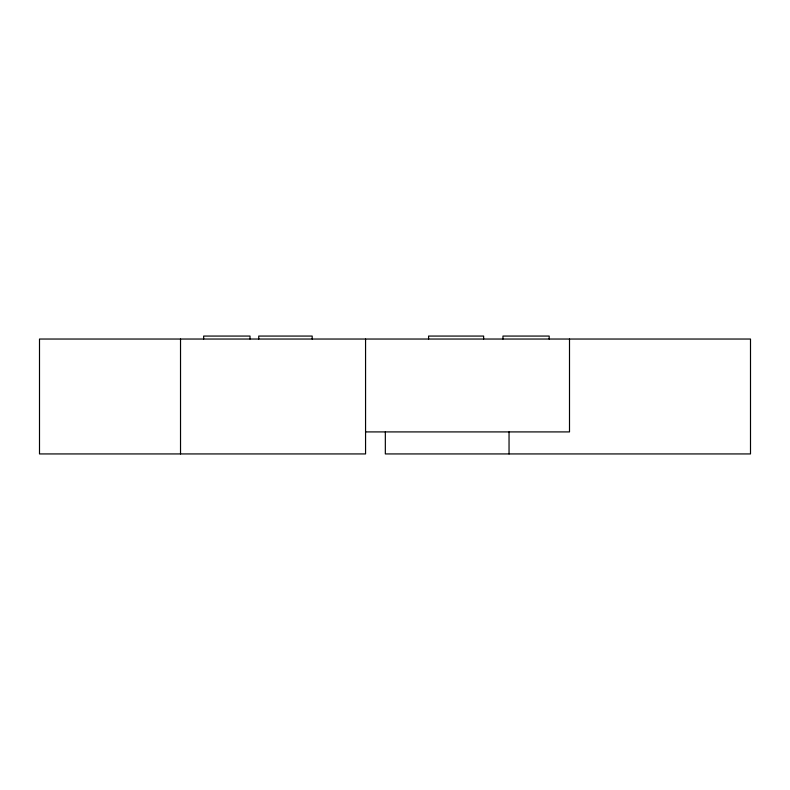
<?xml version="1.0" encoding="UTF-8"?>
<svg xmlns="http://www.w3.org/2000/svg" width="790" height="790" viewBox="0 0 790 790"><rect width="100%" height="100%" fill="white"/><g stroke="black" fill="none" stroke-linecap="round" stroke-linejoin="round"><path stroke-width="1.19" d="M365.563 431.913L569.501 431.913L569.501 339.038M549.178 339.038L549.178 336.066L502.963 336.066L502.963 339.038M509.046 431.913L509.046 453.934M483.638 339.038L483.638 336.066L428.575 336.066L428.575 339.038M385.332 431.913L385.332 453.934L750.5 453.934L750.5 339.038L39.5 339.038L39.5 453.934L365.563 453.934L365.563 339.038M312.188 339.038L312.188 336.066L258.735 336.066L258.735 339.038M250.015 339.038L250.015 336.066L203.662 336.066L203.662 339.038M180.525 339.038L180.525 453.934"/></g></svg>
